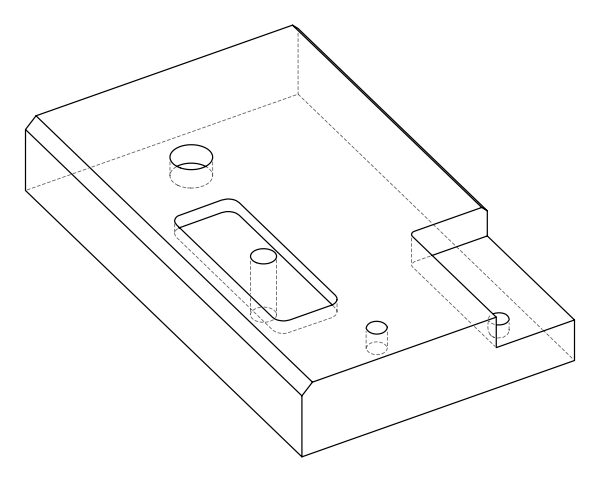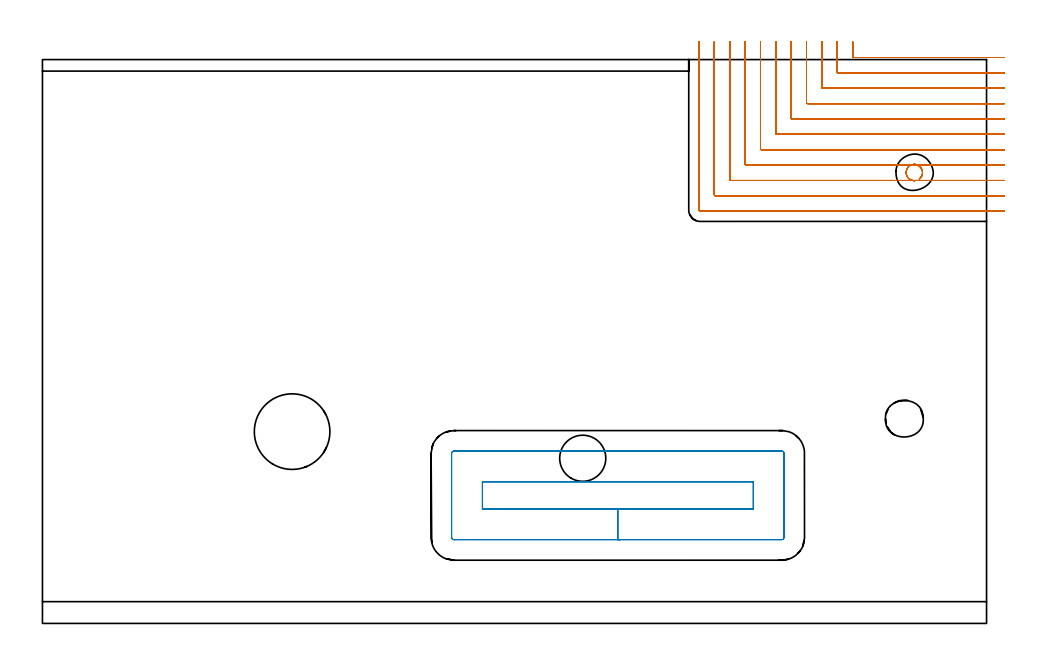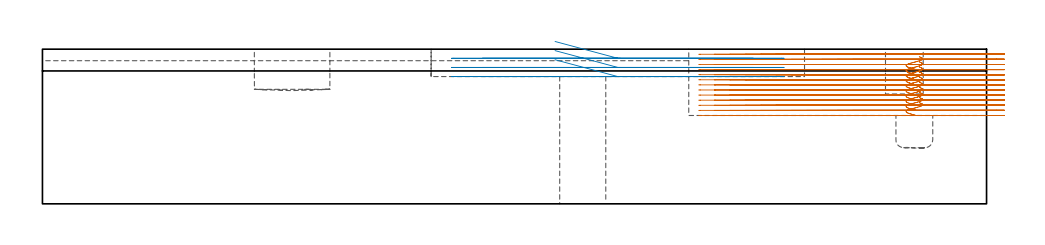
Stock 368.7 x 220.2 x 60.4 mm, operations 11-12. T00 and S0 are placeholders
(PLAN: 12 operations, 9 tool changes, 62.2 min)
(1 SPOT_DRILL | STEP1POCKET | NXT0321_9005460120000 | 0.03 min | 2 mm3)
(2 SPOT_DRILL_1 | STEP1POCKET_2 | NXT0321_9005460120000 | 0.04 min | 2835 mm3)
(3 INDEXABLE_INSERT_DRILL_THROUGH_HOLE_FROM_SOLID | STEP1HOLE | NXT0302_007 | 0.22 min | 15349 mm3)
(4 DRILL_BLIND_HOLE_INTO_CENTER | STEP1POCKET | NXT0301_128 | 0.08 min | 1850 mm3)
(5 INDEXABLE_INSERT_DRILL_BLIND_HOLE_FROM_SOLID | STEP1POCKET_1 | NXT0302_030 | 0.07 min | 10829 mm3)
(6 DRILL_BLIND_HOLE_INTO_CENTER_1 | STEP1POCKET_2 | NXT0301_128 | 0.07 min | 1386 mm3)
(7 MILL_ROUGH_BLIND_HOLE_CONTOUR | STEP1POCKET | NXT0201_009 | Spiral | 0.89 min | 1113 mm3)
(8 MILL_ROUGH_BLIND_HOLE_CONTOUR_1 | STEP1POCKET_2 | UGT0201_089 | Spiral | 0.38 min | 1698 mm3)
(9 AREA_MILL | FG_CHAMFER_SURFACE | UGT0205_001 | 11.94 min | 13323 mm3)
(10 AREA_MILL_1 | FG_CHAMFER_SURFACE_1 | UGT0205_001 | 4.21 min | 2590 mm3)
(11 MILL_CORNER_NOTCH_RECTANGULAR | CORNER_NOTCH_RECTANGULAR | NXT0201_009 | Follow Part, ap 2, ae 75% | 40.55 min | 186286 mm3)
(12 MILL_RECTANGULAR_POCKET | POCKET_RECTANGULAR_STRAIGHT | UGT0201_010 | Follow Part, ap 4, ae 75% | 3.75 min | 75508 mm3)
(TOOL NXT0321_9005460120000 | NC Spot Drill, 142deg, 12mm, Carbide, Uncoated | D12 PA142 FL30 Z2)
(TOOL NXT0302_007 | Index. Insert Drill 18mm [880-D1800L25-05] | D18 PA176 FL90 Z2)
(TOOL NXT0301_128 | Carbide Drill 12mm [861.1-1200-036A1-GP GC34] | D12 PA150 FL37.4 Z2)
(TOOL NXT0302_030 | Index. Insert Drill 29.5mm [880-D2950L32-03] | D29.5 PA176 FL89 Z2)
(TOOL NXT0201_009 | ENDMILL 8mm [2P460-0800-NA 1630] | D8 FL26 Z6)
(TOOL UGT0201_089 | End mill 10 mm | D10 R3 FL22 Z4)
(TOOL UGT0205_001 | Chamfer Mill 20 x 3 x 45 deg. | D20 FL50 Z2)
(TOOL UGT0201_010 | End Mill 16 mm | D16 FL22 Z2)
(OP 11 MILL_CORNER_NOTCH_RECTANGULAR)
G17 G21 G94 G90
T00 M6
G54
G17 G0 G90 X316.4 Y227.2 S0 M3
G43 Z70.4 H1
Z58.408
G94 G1 Y224.2 F250.
Y221.395 F500.
G3 X316.795 Y221. R0.4
G1 X372.619
X375.619 F250.
G0 Z70.4
X310.4 Y227.2
Z58.408
G1 Y224.2
Y215.396 F500.
G3 X310.796 Y215. R0.4
G1 X372.7
X375.7 F250.
G0 Z70.4
X304.4 Y227.2
Z58.408
G1 Y224.2
Y209.396 F500.
G3 X304.796 Y209. R0.4
G1 X372.7
X375.7 F250.
G0 Z70.4
X298.4 Y227.2
Z58.408
G1 Y224.2
Y203.396 F500.
G3 X298.796 Y203. R0.4
G1 X372.7
X375.7 F250.
G0 Z70.4
X292.4 Y227.2
Z58.408
G1 Y224.2
Y197.396 F500.
G3 X292.796 Y197. R0.4
G1 X372.7
X375.7 F250.
G0 Z70.4
X286.4 Y227.2
Z58.408
G1 Y224.2
Y191.396 F500.
G3 X286.796 Y191. R0.4
G1 X372.7
X375.7 F250.
G0 Z70.4
X280.4 Y227.2
Z58.408
G1 Y224.2
Y185.397 F500.
G3 X280.797 Y185. R0.4
G1 X372.7
X375.7 F250.
G0 Z70.4
X274.4 Y227.2
Z58.408
G1 Y224.2
Y179.397 F500.
G3 X274.797 Y179. R0.4
G1 X372.7
X375.7 F250.
G0 Z70.4
X268.4 Y227.2
Z58.408
G1 Y224.2
Y173.397 F500.
G3 X268.797 Y173. R0.4
G1 X372.7
X375.7 F250.
G0 Z70.4
X262.4 Y227.2
Z58.408
G1 Y224.2
Y167.397 F500.
G3 X262.797 Y167. R0.4
G1 X372.7
X375.7 F250.
G0 Z70.4
X256.4 Y227.2
Z58.408
G1 Y224.2
Y161.5 F500.
G3 X256.9 Y161. R0.5
G1 X372.7
X375.7 F250.
G0 Z70.4
X316.4 Y227.2
Z56.415
G1 Y224.2
Y221.395 F500.
G3 X316.795 Y221. R0.4
G1 X372.619
X375.619 F250.
G0 Z70.4
X310.4 Y227.2
Z56.415
G1 Y224.2
Y215.396 F500.
G3 X310.795 Y215. R0.4
G1 X372.7
X375.7 F250.
G0 Z70.4
X304.4 Y227.2
Z56.415
G1 Y224.2
Y209.396 F500.
G3 X304.796 Y209. R0.4
G1 X372.7
X375.7 F250.
G0 Z70.4
X298.4 Y227.2
Z56.415
G1 Y224.2
Y203.396 F500.
G3 X298.796 Y203. R0.4
G1 X372.7
X375.7 F250.
G0 Z70.4
X292.4 Y227.2
Z56.415
G1 Y224.2
Y197.396 F500.
G3 X292.796 Y197. R0.4
G1 X372.7
X375.7 F250.
G0 Z70.4
X286.4 Y227.2
Z56.415
G1 Y224.2
Y191.396 F500.
G3 X286.796 Y191. R0.4
G1 X372.7
X375.7 F250.
G0 Z70.4
X280.4 Y227.2
Z56.415
G1 Y224.2
Y185.397 F500.
G3 X280.797 Y185. R0.4
G1 X372.7
X375.7 F250.
G0 Z70.4
X274.4 Y227.2
Z56.415
G1 Y224.2
Y179.397 F500.
G3 X274.797 Y179. R0.4
G1 X372.7
X375.7 F250.
G0 Z70.4
X268.4 Y227.2
Z56.415
G1 Y224.2
Y173.397 F500.
G3 X268.797 Y173. R0.4
G1 X372.7
X375.7 F250.
G0 Z70.4
X262.4 Y227.2
Z56.415
G1 Y224.2
Y167.397 F500.
G3 X262.797 Y167. R0.4
G1 X372.7
X375.7 F250.
G0 Z70.4
X256.4 Y227.2
Z56.415
G1 Y224.2
Y161.5 F500.
G3 X256.9 Y161. R0.5
G1 X372.7
X375.7 F250.
G0 Z70.4
X316.4 Y227.2
Z54.423
G1 Y224.2
Y221.395 F500.
G3 X316.795 Y221. R0.4
G1 X372.619
X375.619 F250.
G0 Z70.4
X310.4 Y227.2
Z54.423
G1 Y224.2
Y215.396 F500.
G3 X310.795 Y215. R0.4
G1 X372.7
X375.7 F250.
G0 Z70.4
X304.4 Y227.2
Z54.423
G1 Y224.2
Y209.396 F500.
G3 X304.796 Y209. R0.4
G1 X372.7
X375.7 F250.
G0 Z70.4
X298.4 Y227.2
Z54.423
G1 Y224.2
Y203.396 F500.
G3 X298.796 Y203. R0.4
G1 X372.7
X375.7 F250.
G0 Z70.4
X292.4 Y227.2
Z54.423
G1 Y224.2
Y197.396 F500.
G3 X292.796 Y197. R0.4
G1 X372.7
X375.7 F250.
G0 Z70.4
X286.4 Y227.2
Z54.423
G1 Y224.2
Y191.396 F500.
G3 X286.796 Y191. R0.4
G1 X372.7
X375.7 F250.
G0 Z70.4
X280.4 Y227.2
Z54.423
G1 Y224.2
Y185.397 F500.
G3 X280.797 Y185. R0.4
G1 X372.7
X375.7 F250.
G0 Z70.4
X274.4 Y227.2
Z54.423
G1 Y224.2
Y179.397 F500.
G3 X274.797 Y179. R0.4
G1 X372.7
X375.7 F250.
G0 Z70.4
X268.4 Y227.2
Z54.423
G1 Y224.2
Y173.397 F500.
G3 X268.797 Y173. R0.4
G1 X372.7
X375.7 F250.
G0 Z70.4
X262.4 Y227.2
Z54.423
G1 Y224.2
Y167.397 F500.
G3 X262.797 Y167. R0.4
G1 X372.7
X375.7 F250.
G0 Z70.4
X256.4 Y227.2
Z54.423
G1 Y224.2
Y161.5 F500.
G3 X256.9 Y161. R0.5
G1 X372.7
X375.7 F250.
G0 Z70.4
X316.4 Y227.2
Z52.431
G1 Y224.2
Y221.395 F500.
G3 X316.795 Y221. R0.4
G1 X372.619
X375.619 F250.
G0 Z70.4
X310.4 Y227.2
Z52.431
G1 Y224.2
Y215.395 F500.
G3 X310.795 Y215. R0.4
G1 X372.7
X375.7 F250.
G0 Z70.4
X304.4 Y227.2
Z52.431
G1 Y224.2
Y209.396 F500.
G3 X304.796 Y209. R0.4
G1 X372.7
X375.7 F250.
G0 Z70.4
X298.4 Y227.2
Z52.431
G1 Y224.2
Y203.396 F500.
G3 X298.796 Y203. R0.4
G1 X372.7
X375.7 F250.
G0 Z70.4
X292.4 Y227.2
Z52.431
G1 Y224.2
Y197.396 F500.
G3 X292.796 Y197. R0.4
G1 X372.7
X375.7 F250.
G0 Z70.4
X286.4 Y227.2
Z52.431
G1 Y224.2
Y191.396 F500.
G3 X286.796 Y191. R0.4
G1 X372.7
X375.7 F250.
G0 Z70.4
X280.4 Y227.2
Z52.431
G1 Y224.2
Y185.397 F500.
G3 X280.797 Y185. R0.4
G1 X372.7
X375.7 F250.
G0 Z70.4
X274.4 Y227.2
Z52.431
G1 Y224.2
Y179.397 F500.
G3 X274.797 Y179. R0.4
G1 X339.212
X339.315 Y179.044
X339.677 Y179.18
X339.905 Y179.228
X340.319 Y179.269
X340.658 Y179.285
X340.881 Y179.262
X341.291 Y179.174
X341.65 Y179.075
X341.823 Y179.
X372.7
X375.7 F250.
G0 Z70.4
X268.4 Y227.2
Z52.431
G1 Y224.2
Y173.397 F500.
G3 X268.797 Y173. R0.4
G1 X339.824
X342.824 F250.
G0 Z70.4
X342.443 Y173.597
Z57.423
G1 X342.597 Y173.721 Z57.37
X342.934 Y174.043 Z57.245
X343.175 Y174.391 Z57.132
X343.389 Y174.761 Z57.017
X343.511 Y175.046 Z56.934
X343.531 Y175.118 Z56.914
X343.572 Y175.297 Z56.865
X343.669 Y175.762 Z56.738
X343.686 Y175.97 Z56.681
X343.664 Y176.337 Z56.583
X343.62 Y176.746 Z56.473
X343.574 Y176.948 Z56.417
X343.427 Y177.323 Z56.309
X343.23 Y177.754 Z56.182
X343.108 Y177.932 Z56.125
X342.96 Y178.106 Z56.063
X342.732 Y178.365 Z55.971
X342.53 Y178.567 Z55.894
X342.485 Y178.603 Z55.879
X342.344 Y178.695 Z55.834
X341.833 Y178.996 Z55.675
X341.65 Y179.075 Z55.621
X341.291 Y179.174 Z55.522
X340.881 Y179.262 Z55.409
X340.658 Y179.285 Z55.349
X340.319 Y179.269 Z55.258
X339.905 Y179.228 Z55.147
X339.677 Y179.18 Z55.084
X339.315 Y179.044 Z54.981
X339.051 Y178.93 Z54.904
X338.968 Y178.892 Z54.879
X338.658 Y178.701 Z54.782
X338.26 Y178.355 Z54.64
X338.172 Y178.275 Z54.609
X337.997 Y178.082 Z54.539
X337.679 Y177.563 Z54.376
X337.641 Y177.499 Z54.356
X337.559 Y177.336 Z54.307
X337.464 Y177.057 Z54.228
X337.32 Y176.372 Z54.04
X337.316 Y176.086 Z53.964
X337.361 Y175.599 Z53.833
X337.399 Y175.356 Z53.766
X337.48 Y175.093 Z53.693
X337.707 Y174.567 Z53.539
X337.795 Y174.406 Z53.49
X337.983 Y174.157 Z53.407
X338.384 Y173.717 Z53.247
X338.631 Y173.522 Z53.163
X338.767 Y173.439 Z53.12
X338.998 Y173.302 Z53.048
X339.388 Y173.106 Z52.931
X339.421 Y173.094 Z52.922
X339.51 Y173.07 Z52.897
X340.012 Y172.958 Z52.759
X340.298 Y172.917 Z52.682
X340.566 Y172.919 Z52.61
X340.986 Y172.959 Z52.497
X341.23 Y173. Z52.431
X372.7 F500.
X375.7 F250.
G0 Z70.4
X262.4 Y227.2
Z52.431
G1 Y224.2
Y167.397 F500.
G3 X262.797 Y167. R0.4
G1 X372.7
X375.7 F250.
G0 Z70.4
X256.4 Y227.2
Z52.431
G1 Y224.2
Y161.5 F500.
G3 X256.9 Y161. R0.5
G1 X372.7
X375.7 F250.
G0 Z70.4
X316.4 Y227.2
Z50.438
G1 Y224.2
Y221.395 F500.
G3 X316.795 Y221. R0.4
G1 X372.619
X375.619 F250.
G0 Z70.4
X310.4 Y227.2
Z50.438
G1 Y224.2
Y215.396 F500.
G3 X310.795 Y215. R0.4
G1 X372.7
X375.7 F250.
G0 Z70.4
X304.4 Y227.2
Z50.438
G1 Y224.2
Y209.396 F500.
G3 X304.796 Y209. R0.4
G1 X372.7
X375.7 F250.
G0 Z70.4
X298.4 Y227.2
Z50.438
G1 Y224.2
Y203.396 F500.
G3 X298.796 Y203. R0.4
G1 X372.7
X375.7 F250.
G0 Z70.4
X292.4 Y227.2
Z50.438
G1 Y224.2
Y197.396 F500.
G3 X292.796 Y197. R0.4
G1 X372.7
X375.7 F250.
G0 Z70.4
X286.4 Y227.2
Z50.438
G1 Y224.2
Y191.396 F500.
G3 X286.796 Y191. R0.4
G1 X372.7
X375.7 F250.
G0 Z70.4
X280.4 Y227.2
Z50.438
G1 Y224.2
Y185.397 F500.
G3 X280.797 Y185. R0.4
G1 X372.7
X375.7 F250.
G0 Z70.4
X274.4 Y227.2
Z50.438
G1 Y224.2
Y179.397 F500.
G3 X274.797 Y179. R0.4
G1 X339.212
X339.315 Y179.044
X339.677 Y179.18
X339.905 Y179.228
X340.319 Y179.269
X340.658 Y179.285
X340.881 Y179.262
X341.291 Y179.174
X341.65 Y179.075
X341.823 Y179.
X372.7
X375.7 F250.
G0 Z70.4
X268.4 Y227.2
Z50.438
G1 Y224.2
Y173.397 F500.
G3 X268.797 Y173. R0.4
G1 X339.824
X342.824 F250.
G0 Z70.4
X342.443 Y173.597
Z55.431
G1 X342.597 Y173.721 Z55.378
X342.934 Y174.043 Z55.253
X343.175 Y174.391 Z55.139
X343.389 Y174.761 Z55.025
X343.511 Y175.046 Z54.942
X343.531 Y175.118 Z54.922
X343.572 Y175.297 Z54.872
X343.669 Y175.762 Z54.745
X343.686 Y175.97 Z54.689
X343.664 Y176.337 Z54.591
X343.62 Y176.746 Z54.481
X343.575 Y176.944 Z54.426
X343.426 Y177.325 Z54.317
X343.23 Y177.754 Z54.19
X343.108 Y177.932 Z54.132
X342.913 Y178.161 Z54.052
X342.736 Y178.362 Z53.98
X342.53 Y178.567 Z53.902
X342.485 Y178.603 Z53.887
X342.344 Y178.695 Z53.842
X341.833 Y178.996 Z53.683
X341.65 Y179.075 Z53.629
X341.291 Y179.174 Z53.53
X340.881 Y179.262 Z53.417
X340.658 Y179.285 Z53.357
X340.319 Y179.269 Z53.266
X339.905 Y179.228 Z53.155
X339.677 Y179.18 Z53.092
X339.315 Y179.044 Z52.988
X339.051 Y178.93 Z52.911
X338.968 Y178.892 Z52.887
X338.658 Y178.701 Z52.789
X338.26 Y178.355 Z52.648
X338.172 Y178.275 Z52.616
X337.997 Y178.082 Z52.546
X337.679 Y177.563 Z52.383
X337.641 Y177.499 Z52.364
X337.559 Y177.336 Z52.315
X337.464 Y177.057 Z52.236
X337.32 Y176.372 Z52.048
X337.316 Y176.086 Z51.971
X337.362 Y175.589 Z51.838
X337.398 Y175.358 Z51.775
X337.48 Y175.093 Z51.7
X337.707 Y174.567 Z51.547
X337.795 Y174.406 Z51.498
X337.983 Y174.157 Z51.414
X338.384 Y173.717 Z51.255
X338.631 Y173.522 Z51.171
X338.767 Y173.439 Z51.128
X338.998 Y173.302 Z51.056
X339.388 Y173.106 Z50.939
X339.421 Y173.094 Z50.929
X339.51 Y173.07 Z50.905
X340.012 Y172.958 Z50.767
X340.298 Y172.917 Z50.69
X340.566 Y172.919 Z50.618
X340.986 Y172.959 Z50.505
X341.23 Y173. Z50.438
X372.7 F500.
X375.7 F250.
G0 Z70.4
X262.4 Y227.2
Z50.438
G1 Y224.2
Y167.397 F500.
G3 X262.797 Y167. R0.4
G1 X372.7
X375.7 F250.
G0 Z70.4
X256.4 Y227.2
Z50.438
G1 Y224.2
Y161.5 F500.
G3 X256.9 Y161. R0.5
G1 X372.7
X375.7 F250.
G0 Z70.4
X316.4 Y227.2
Z48.446
G1 Y224.2
Y221.395 F500.
G3 X316.795 Y221. R0.4
G1 X372.619
X375.619 F250.
G0 Z70.4
X310.4 Y227.2
Z48.446
G1 Y224.2
Y215.396 F500.
G3 X310.795 Y215. R0.4
G1 X372.7
X375.7 F250.
G0 Z70.4
X304.4 Y227.2
Z48.446
G1 Y224.2
Y209.396 F500.
G3 X304.796 Y209. R0.4
G1 X372.7
X375.7 F250.
G0 Z70.4
X298.4 Y227.2
Z48.446
G1 Y224.2
Y203.396 F500.
G3 X298.796 Y203. R0.4
G1 X372.7
X375.7 F250.
G0 Z70.4
X292.4 Y227.2
Z48.446
G1 Y224.2
Y197.396 F500.
G3 X292.796 Y197. R0.4
G1 X372.7
X375.7 F250.
G0 Z70.4
X286.4 Y227.2
Z48.446
G1 Y224.2
Y191.396 F500.
G3 X286.796 Y191. R0.4
G1 X372.7
X375.7 F250.
G0 Z70.4
X280.4 Y227.2
Z48.446
G1 Y224.2
Y185.397 F500.
G3 X280.797 Y185. R0.4
G1 X372.7
X375.7 F250.
G0 Z70.4
X274.4 Y227.2
Z48.446
G1 Y224.2
Y179.397 F500.
G3 X274.797 Y179. R0.4
G1 X339.212
X339.315 Y179.044
X339.677 Y179.18
X339.905 Y179.228
X340.319 Y179.269
X340.658 Y179.285
X340.881 Y179.262
X341.291 Y179.174
X341.65 Y179.075
X341.823 Y179.
X372.7
X375.7 F250.
G0 Z70.4
X268.4 Y227.2
Z48.446
G1 Y224.2
Y173.397 F500.
G3 X268.797 Y173. R0.4
G1 X339.824
X342.824 F250.
G0 Z70.4
X342.442 Y173.597
Z53.438
G1 X342.592 Y173.716 Z53.387
X342.934 Y174.044 Z53.26
X343.176 Y174.392 Z53.147
X343.217 Y174.461 Z53.125
X343.388 Y174.758 Z53.033
X343.511 Y175.046 Z52.949
X343.531 Y175.118 Z52.929
X343.562 Y175.252 Z52.892
X343.669 Y175.764 Z52.752
X343.686 Y175.97 Z52.697
X343.664 Y176.337 Z52.599
X343.62 Y176.746 Z52.488
X343.575 Y176.944 Z52.434
X343.426 Y177.325 Z52.324
X343.23 Y177.754 Z52.198
X343.108 Y177.932 Z52.14
X342.913 Y178.161 Z52.059
X342.736 Y178.362 Z51.988
X342.53 Y178.567 Z51.91
X342.485 Y178.603 Z51.894
X342.344 Y178.695 Z51.849
X341.833 Y178.996 Z51.69
X341.65 Y179.075 Z51.637
X341.291 Y179.174 Z51.537
X340.881 Y179.262 Z51.425
X340.658 Y179.285 Z51.365
X340.319 Y179.269 Z51.274
X339.905 Y179.228 Z51.162
X339.677 Y179.18 Z51.1
X339.315 Y179.044 Z50.996
X339.051 Y178.93 Z50.919
X338.968 Y178.892 Z50.895
X338.658 Y178.701 Z50.797
X338.26 Y178.355 Z50.656
X338.172 Y178.275 Z50.624
X337.997 Y178.082 Z50.554
X337.679 Y177.563 Z50.391
X337.641 Y177.499 Z50.371
X337.559 Y177.336 Z50.322
X337.464 Y177.057 Z50.243
X337.32 Y176.372 Z50.055
X337.316 Y176.086 Z49.979
X337.362 Y175.589 Z49.845
X337.398 Y175.358 Z49.783
X337.48 Y175.093 Z49.708
X337.707 Y174.567 Z49.555
X337.795 Y174.406 Z49.506
X337.973 Y174.169 Z49.426
X338.384 Y173.716 Z49.262
X338.631 Y173.522 Z49.178
X338.716 Y173.47 Z49.151
X339.001 Y173.3 Z49.062
X339.388 Y173.106 Z48.946
X339.421 Y173.094 Z48.937
X339.51 Y173.07 Z48.912
X340.012 Y172.958 Z48.775
X340.298 Y172.917 Z48.697
X340.566 Y172.919 Z48.625
X340.986 Y172.959 Z48.512
X341.23 Y173. Z48.446
X372.7 F500.
X375.7 F250.
G0 Z70.4
X262.4 Y227.2
Z48.446
G1 Y224.2
Y167.397 F500.
G3 X262.797 Y167. R0.4
G1 X372.7
X375.7 F250.
G0 Z70.4
X256.4 Y227.2
Z48.446
G1 Y224.2
Y161.5 F500.
G3 X256.9 Y161. R0.5
G1 X372.7
X375.7 F250.
G0 Z70.4
X316.4 Y227.2
Z46.454
G1 Y224.2
Y221.395 F500.
G3 X316.795 Y221. R0.4
G1 X372.619
X375.619 F250.
G0 Z70.4
X310.4 Y227.2
Z46.454
G1 Y224.2
Y215.396 F500.
G3 X310.795 Y215. R0.4
G1 X372.7
X375.7 F250.
G0 Z70.4
X304.4 Y227.2
Z46.454
G1 Y224.2
Y209.396 F500.
G3 X304.796 Y209. R0.4
G1 X372.7
X375.7 F250.
G0 Z70.4
X298.4 Y227.2
Z46.454
G1 Y224.2
Y203.396 F500.
G3 X298.796 Y203. R0.4
G1 X372.7
X375.7 F250.
G0 Z70.4
X292.4 Y227.2
Z46.454
G1 Y224.2
Y197.396 F500.
G3 X292.796 Y197. R0.4
G1 X372.7
X375.7 F250.
G0 Z70.4
X286.4 Y227.2
Z46.454
G1 Y224.2
Y191.396 F500.
G3 X286.796 Y191. R0.4
G1 X372.7
X375.7 F250.
G0 Z70.4
X280.4 Y227.2
Z46.454
G1 Y224.2
Y185.397 F500.
G3 X280.797 Y185. R0.4
G1 X372.7
X375.7 F250.
G0 Z70.4
X274.4 Y227.2
Z46.454
G1 Y224.2
Y179.397 F500.
G3 X274.797 Y179. R0.4
G1 X339.212
X339.315 Y179.044
X339.677 Y179.18
X339.905 Y179.228
X340.319 Y179.269
X340.658 Y179.285
X340.881 Y179.262
X341.291 Y179.174
X341.65 Y179.075
X341.823 Y179.
X372.7
X375.7 F250.
G0 Z70.4
X268.4 Y227.2
Z46.454
G1 Y224.2
Y173.397 F500.
G3 X268.797 Y173. R0.4
G1 X339.826
X342.826 F250.
G0 Z70.4
X342.442 Y173.597
Z51.446
G1 X342.593 Y173.717 Z51.394
X342.934 Y174.044 Z51.268
X343.176 Y174.392 Z51.154
X343.21 Y174.449 Z51.136
X343.388 Y174.758 Z51.041
X343.511 Y175.046 Z50.957
X343.531 Y175.118 Z50.937
X343.562 Y175.252 Z50.9
X343.669 Y175.764 Z50.76
X343.686 Y175.97 Z50.705
X343.664 Y176.337 Z50.606
X343.62 Y176.746 Z50.496
X343.574 Y176.946 Z50.441
X343.426 Y177.324 Z50.332
X343.23 Y177.754 Z50.205
X343.109 Y177.932 Z50.148
X342.934 Y178.136 Z50.076
X342.734 Y178.364 Z49.995
X342.53 Y178.567 Z49.917
X342.485 Y178.603 Z49.902
X342.344 Y178.695 Z49.857
X341.833 Y178.996 Z49.698
X341.65 Y179.075 Z49.644
X341.291 Y179.174 Z49.545
X340.881 Y179.262 Z49.432
X340.658 Y179.285 Z49.372
X340.319 Y179.269 Z49.282
X339.905 Y179.228 Z49.17
X339.677 Y179.18 Z49.107
X339.315 Y179.044 Z49.004
X339.051 Y178.93 Z48.927
X338.968 Y178.892 Z48.902
X338.658 Y178.701 Z48.805
X338.293 Y178.383 Z48.675
X338.169 Y178.272 Z48.631
X337.997 Y178.082 Z48.562
X337.679 Y177.563 Z48.399
X337.641 Y177.499 Z48.379
X337.559 Y177.336 Z48.33
X337.464 Y177.057 Z48.251
X337.32 Y176.372 Z48.063
X337.316 Y176.086 Z47.987
X337.361 Y175.594 Z47.854
X337.399 Y175.357 Z47.79
X337.48 Y175.093 Z47.716
X337.707 Y174.567 Z47.562
X337.795 Y174.406 Z47.513
X337.973 Y174.169 Z47.434
X338.384 Y173.716 Z47.27
X338.631 Y173.522 Z47.186
X338.716 Y173.47 Z47.159
X339.001 Y173.3 Z47.07
X339.388 Y173.106 Z46.954
X339.421 Y173.094 Z46.945
X339.493 Y173.075 Z46.925
X340.014 Y172.958 Z46.782
X340.298 Y172.917 Z46.705
X340.566 Y172.919 Z46.633
X340.986 Y172.959 Z46.52
X341.23 Y173. Z46.454
X372.7 F500.
X375.7 F250.
G0 Z70.4
X262.4 Y227.2
Z46.454
G1 Y224.2
Y167.397 F500.
G3 X262.797 Y167. R0.4
G1 X372.7
X375.7 F250.
G0 Z70.4
X256.4 Y227.2
Z46.454
G1 Y224.2
Y161.5 F500.
G3 X256.9 Y161. R0.5
G1 X372.7
X375.7 F250.
G0 Z70.4
X316.4 Y227.2
Z44.462
G1 Y224.2
Y221.395 F500.
G3 X316.795 Y221. R0.4
G1 X372.619
X375.619 F250.
G0 Z70.4
X310.4 Y227.2
Z44.462
G1 Y224.2
Y215.396 F500.
G3 X310.795 Y215. R0.4
G1 X372.7
X375.7 F250.
G0 Z70.4
X304.4 Y227.2
Z44.462
G1 Y224.2
Y209.396 F500.
G3 X304.796 Y209. R0.4
G1 X372.7
X375.7 F250.
G0 Z70.4
X298.4 Y227.2
Z44.462
G1 Y224.2
Y203.396 F500.
G3 X298.796 Y203. R0.4
G1 X372.7
X375.7 F250.
G0 Z70.4
X292.4 Y227.2
Z44.462
G1 Y224.2
Y197.396 F500.
G3 X292.796 Y197. R0.4
G1 X372.7
X375.7 F250.
G0 Z70.4
X286.4 Y227.2
Z44.462
G1 Y224.2
Y191.396 F500.
G3 X286.796 Y191. R0.4
G1 X372.7
X375.7 F250.
G0 Z70.4
X280.4 Y227.2
Z44.462
G1 Y224.2
Y185.397 F500.
G3 X280.797 Y185. R0.4
G1 X372.7
X375.7 F250.
G0 Z70.4
X274.4 Y227.2
Z44.462
G1 Y224.2
Y179.397 F500.
G3 X274.797 Y179. R0.4
G1 X339.212
X339.315 Y179.044
X339.677 Y179.18
X339.905 Y179.228
X340.319 Y179.269
X340.658 Y179.285
X340.881 Y179.262
X341.291 Y179.174
X341.65 Y179.075
X341.823 Y179.
X372.7
X375.7 F250.
G0 Z70.4
X268.4 Y227.2
Z44.462
G1 Y224.2
Y173.397 F500.
G3 X268.797 Y173. R0.4
G1 X339.826
X342.826 F250.
G0 Z70.4
X342.442 Y173.597
Z49.454
G1 X342.598 Y173.721 Z49.4
X342.934 Y174.043 Z49.276
X343.176 Y174.392 Z49.162
X343.389 Y174.76 Z49.048
X343.511 Y175.046 Z48.965
X343.531 Y175.118 Z48.945
X343.572 Y175.297 Z48.896
X343.669 Y175.762 Z48.768
X343.686 Y175.97 Z48.712
X343.664 Y176.337 Z48.614
X343.62 Y176.746 Z48.504
X343.574 Y176.948 Z48.448
X343.427 Y177.323 Z48.34
X343.23 Y177.754 Z48.213
X343.109 Y177.932 Z48.155
X342.934 Y178.136 Z48.084
X342.734 Y178.364 Z48.002
X342.53 Y178.567 Z47.925
X342.485 Y178.603 Z47.91
X342.344 Y178.695 Z47.865
X341.833 Y178.996 Z47.706
X341.65 Y179.075 Z47.652
X341.291 Y179.174 Z47.553
X340.881 Y179.262 Z47.44
X340.658 Y179.285 Z47.38
X340.319 Y179.269 Z47.289
X339.905 Y179.228 Z47.178
X339.677 Y179.18 Z47.115
X339.315 Y179.044 Z47.012
X339.051 Y178.93 Z46.934
X338.968 Y178.892 Z46.91
X338.658 Y178.701 Z46.812
X338.293 Y178.383 Z46.683
X338.169 Y178.272 Z46.638
X337.997 Y178.082 Z46.569
X337.679 Y177.563 Z46.406
X337.641 Y177.499 Z46.387
X337.559 Y177.336 Z46.338
X337.464 Y177.057 Z46.259
X337.32 Y176.372 Z46.071
X337.316 Y176.086 Z45.994
X337.361 Y175.594 Z45.862
X337.399 Y175.357 Z45.798
X337.48 Y175.093 Z45.724
X337.707 Y174.567 Z45.57
X337.795 Y174.406 Z45.521
X337.983 Y174.157 Z45.437
X338.384 Y173.717 Z45.278
X338.631 Y173.522 Z45.194
X338.767 Y173.439 Z45.151
X338.998 Y173.302 Z45.079
X339.388 Y173.106 Z44.962
X339.421 Y173.094 Z44.952
X339.493 Y173.075 Z44.933
X340.014 Y172.958 Z44.79
X340.298 Y172.917 Z44.713
X340.566 Y172.919 Z44.641
X340.986 Y172.959 Z44.528
X341.23 Y173. Z44.462
X372.7 F500.
X375.7 F250.
G0 Z70.4
X262.4 Y227.2
Z44.462
G1 Y224.2
Y167.397 F500.
G3 X262.797 Y167. R0.4
G1 X372.7
X375.7 F250.
G0 Z70.4
X256.4 Y227.2
Z44.462
G1 Y224.2
Y161.5 F500.
G3 X256.9 Y161. R0.5
G1 X372.7
X375.7 F250.
G0 Z70.4
X316.4 Y227.2
Z42.469
G1 Y224.2
Y221.395 F500.
G3 X316.795 Y221. R0.4
G1 X372.619
X375.619 F250.
G0 Z70.4
X310.4 Y227.2
Z42.469
G1 Y224.2
Y215.396 F500.
G3 X310.795 Y215. R0.4
G1 X372.7
X375.7 F250.
G0 Z70.4
X304.4 Y227.2
Z42.469
G1 Y224.2
Y209.396 F500.
G3 X304.796 Y209. R0.4
G1 X372.7
X375.7 F250.
G0 Z70.4
X298.4 Y227.2
Z42.469
G1 Y224.2
Y203.396 F500.
G3 X298.796 Y203. R0.4
G1 X372.7
X375.7 F250.
G0 Z70.4
X292.4 Y227.2
Z42.469
G1 Y224.2
Y197.396 F500.
G3 X292.796 Y197. R0.4
G1 X372.7
X375.7 F250.
G0 Z70.4
X286.4 Y227.2
Z42.469
G1 Y224.2
Y191.396 F500.
G3 X286.796 Y191. R0.4
G1 X372.7
X375.7 F250.
G0 Z70.4
X280.4 Y227.2
Z42.469
G1 Y224.2
Y185.397 F500.
G3 X280.797 Y185. R0.4
G1 X372.7
X375.7 F250.
G0 Z70.4
X274.4 Y227.2
Z42.469
G1 Y224.2
Y179.397 F500.
G3 X274.797 Y179. R0.4
G1 X339.212
X339.315 Y179.044
X339.677 Y179.18
X339.905 Y179.228
X340.319 Y179.269
X340.658 Y179.285
X340.881 Y179.262
X341.291 Y179.174
X341.65 Y179.075
X341.823 Y179.
X372.7
X375.7 F250.
G0 Z70.4
X268.4 Y227.2
Z42.469
G1 Y224.2
Y173.397 F500.
G3 X268.797 Y173. R0.4
G1 X339.824
X342.824 F250.
G0 Z70.4
X342.443 Y173.597
Z47.462
G1 X342.597 Y173.721 Z47.409
X342.934 Y174.043 Z47.284
X343.175 Y174.39 Z47.17
X343.389 Y174.761 Z47.056
X343.511 Y175.046 Z46.973
X343.531 Y175.118 Z46.952
X343.572 Y175.297 Z46.903
X343.669 Y175.762 Z46.776
X343.686 Y175.97 Z46.72
X343.664 Y176.337 Z46.622
X343.62 Y176.746 Z46.511
X343.574 Y176.948 Z46.456
X343.427 Y177.323 Z46.348
X343.23 Y177.754 Z46.221
X343.108 Y177.932 Z46.163
X342.913 Y178.161 Z46.083
X342.736 Y178.362 Z46.011
X342.53 Y178.567 Z45.933
X342.485 Y178.603 Z45.917
X342.344 Y178.695 Z45.872
X341.833 Y178.996 Z45.713
X341.65 Y179.075 Z45.66
X341.291 Y179.174 Z45.56
X340.881 Y179.262 Z45.448
X340.658 Y179.285 Z45.388
X340.319 Y179.269 Z45.297
X339.905 Y179.228 Z45.185
X339.677 Y179.18 Z45.123
X339.315 Y179.044 Z45.019
X339.051 Y178.93 Z44.942
X338.968 Y178.892 Z44.918
X338.658 Y178.701 Z44.82
X338.26 Y178.355 Z44.679
X338.172 Y178.275 Z44.647
X337.997 Y178.082 Z44.577
X337.679 Y177.563 Z44.414
X337.641 Y177.499 Z44.394
X337.559 Y177.336 Z44.345
X337.464 Y177.057 Z44.266
X337.32 Y176.372 Z44.079
X337.316 Y176.086 Z44.002
X337.362 Y175.589 Z43.868
X337.398 Y175.358 Z43.806
X337.48 Y175.093 Z43.731
X337.707 Y174.567 Z43.578
X337.795 Y174.406 Z43.529
X337.983 Y174.157 Z43.445
X338.384 Y173.717 Z43.286
X338.631 Y173.522 Z43.201
X338.767 Y173.439 Z43.159
X338.998 Y173.302 Z43.087
X339.388 Y173.106 Z42.97
X339.421 Y173.094 Z42.96
X339.51 Y173.07 Z42.935
X340.012 Y172.958 Z42.798
X340.298 Y172.917 Z42.72
X340.566 Y172.919 Z42.648
X340.986 Y172.959 Z42.535
X341.23 Y173. Z42.469
X372.7 F500.
X375.7 F250.
G0 Z70.4
X262.4 Y227.2
Z42.469
G1 Y224.2
Y167.397 F500.
G3 X262.797 Y167. R0.4
G1 X372.7
X375.7 F250.
G0 Z70.4
X256.4 Y227.2
Z42.469
G1 Y224.2
Y161.5 F500.
G3 X256.9 Y161. R0.5
G1 X372.7
X375.7 F250.
G0 Z70.4
X316.4 Y227.2
Z40.477
G1 Y224.2
Y221.395 F500.
G3 X316.795 Y221. R0.4
G1 X372.619
X375.619 F250.
G0 Z70.4
X310.4 Y227.2
Z40.477
G1 Y224.2
Y215.396 F500.
G3 X310.795 Y215. R0.4
G1 X372.7
X375.7 F250.
G0 Z70.4
X304.4 Y227.2
Z40.477
G1 Y224.2
Y209.396 F500.
G3 X304.796 Y209. R0.4
G1 X372.7
X375.7 F250.
G0 Z70.4
X298.4 Y227.2
Z40.477
G1 Y224.2
Y203.396 F500.
G3 X298.796 Y203. R0.4
G1 X372.7
X375.7 F250.
G0 Z70.4
X292.4 Y227.2
Z40.477
G1 Y224.2
Y197.396 F500.
G3 X292.796 Y197. R0.4
G1 X372.7
X375.7 F250.
G0 Z70.4
X286.4 Y227.2
Z40.477
G1 Y224.2
Y191.396 F500.
G3 X286.796 Y191. R0.4
G1 X372.7
X375.7 F250.
G0 Z70.4
X280.4 Y227.2
Z40.477
G1 Y224.2
Y185.397 F500.
G3 X280.797 Y185. R0.4
G1 X372.7
X375.7 F250.
G0 Z70.4
X274.4 Y227.2
Z40.477
G1 Y224.2
Y179.397 F500.
G3 X274.797 Y179. R0.4
G1 X339.212
X339.315 Y179.044
X339.677 Y179.18
X339.905 Y179.228
X340.319 Y179.269
X340.658 Y179.285
X340.881 Y179.262
X341.291 Y179.174
X341.65 Y179.075
X341.823 Y179.
X372.7
X375.7 F250.
G0 Z70.4
X268.4 Y227.2
Z40.477
G1 Y224.2
Y173.397 F500.
G3 X268.797 Y173. R0.4
G1 X339.824
X342.824 F250.
G0 Z70.4
X342.443 Y173.597
Z45.469
G1 X342.597 Y173.721 Z45.416
X342.934 Y174.043 Z45.291
X343.175 Y174.39 Z45.178
X343.389 Y174.761 Z45.063
X343.511 Y175.046 Z44.98
X343.531 Y175.118 Z44.96
X343.572 Y175.297 Z44.911
X343.669 Y175.762 Z44.784
X343.686 Y175.97 Z44.728
X343.664 Y176.337 Z44.629
X343.62 Y176.746 Z44.519
X343.575 Y176.944 Z44.465
X343.426 Y177.325 Z44.355
X343.23 Y177.754 Z44.228
X343.108 Y177.932 Z44.171
X342.913 Y178.161 Z44.09
X342.736 Y178.362 Z44.018
X342.53 Y178.567 Z43.941
X342.485 Y178.603 Z43.925
X342.344 Y178.695 Z43.88
X341.833 Y178.996 Z43.721
X341.65 Y179.075 Z43.668
X341.291 Y179.174 Z43.568
X340.881 Y179.262 Z43.456
X340.658 Y179.285 Z43.396
X340.319 Y179.269 Z43.305
X339.905 Y179.228 Z43.193
X339.677 Y179.18 Z43.13
X339.315 Y179.044 Z43.027
X339.051 Y178.93 Z42.95
X338.968 Y178.892 Z42.925
X338.658 Y178.701 Z42.828
X338.26 Y178.355 Z42.687
X338.172 Y178.275 Z42.655
X337.997 Y178.082 Z42.585
X337.679 Y177.563 Z42.422
X337.641 Y177.499 Z42.402
X337.559 Y177.336 Z42.353
X337.464 Y177.057 Z42.274
X337.32 Y176.372 Z42.086
X337.316 Y176.086 Z42.01
X337.362 Y175.589 Z41.876
X337.398 Y175.358 Z41.813
X337.48 Y175.093 Z41.739
X337.707 Y174.567 Z41.586
X337.795 Y174.406 Z41.536
X337.983 Y174.157 Z41.453
X338.384 Y173.717 Z41.293
X338.631 Y173.522 Z41.209
X338.767 Y173.439 Z41.166
X338.998 Y173.302 Z41.094
X339.388 Y173.106 Z40.977
X339.421 Y173.094 Z40.968
X339.51 Y173.07 Z40.943
X340.012 Y172.958 Z40.806
X340.298 Y172.917 Z40.728
X340.566 Y172.919 Z40.656
X340.986 Y172.959 Z40.543
X341.23 Y173. Z40.477
X372.7 F500.
X375.7 F250.
G0 Z70.4
X262.4 Y227.2
Z40.477
G1 Y224.2
Y167.397 F500.
G3 X262.797 Y167. R0.4
G1 X372.7
X375.7 F250.
G0 Z70.4
X256.4 Y227.2
Z40.477
G1 Y224.2
Y161.5 F500.
G3 X256.9 Y161. R0.5
G1 X372.7
X375.7 F250.
G0 Z70.4
X316.4 Y227.2
Z38.485
G1 Y224.2
Y221.395 F500.
G3 X316.795 Y221. R0.4
G1 X372.619
X375.619 F250.
G0 Z70.4
X310.4 Y227.2
Z38.485
G1 Y224.2
Y215.396 F500.
G3 X310.795 Y215. R0.4
G1 X372.7
X375.7 F250.
G0 Z70.4
X304.4 Y227.2
Z38.485
G1 Y224.2
Y209.396 F500.
G3 X304.796 Y209. R0.4
G1 X372.7
X375.7 F250.
G0 Z70.4
X298.4 Y227.2
Z38.485
G1 Y224.2
Y203.396 F500.
G3 X298.796 Y203. R0.4
G1 X372.7
X375.7 F250.
G0 Z70.4
X292.4 Y227.2
Z38.485
G1 Y224.2
Y197.396 F500.
G3 X292.796 Y197. R0.4
G1 X372.7
X375.7 F250.
G0 Z70.4
X286.4 Y227.2
Z38.485
G1 Y224.2
Y191.396 F500.
G3 X286.796 Y191. R0.4
G1 X372.7
X375.7 F250.
G0 Z70.4
X280.4 Y227.2
Z38.485
G1 Y224.2
Y185.397 F500.
G3 X280.797 Y185. R0.4
G1 X372.7
X375.7 F250.
G0 Z70.4
X274.4 Y227.2
Z38.485
G1 Y224.2
Y179.397 F500.
G3 X274.797 Y179. R0.4
G1 X339.212
X339.315 Y179.044
X339.677 Y179.18
X339.905 Y179.228
X340.319 Y179.269
X340.658 Y179.285
X340.881 Y179.262
X341.291 Y179.174
X341.65 Y179.075
X341.823 Y179.
X372.7
X375.7 F250.
G0 Z70.4
X268.4 Y227.2
Z38.485
G1 Y224.2
Y173.397 F500.
G3 X268.797 Y173. R0.4
G1 X339.824
X342.824 F250.
G0 Z70.4
X342.443 Y173.597
Z43.477
G1 X342.597 Y173.721 Z43.424
X342.934 Y174.043 Z43.299
X343.176 Y174.392 Z43.185
X343.217 Y174.461 Z43.164
X343.388 Y174.758 Z43.072
X343.511 Y175.046 Z42.988
X343.531 Y175.118 Z42.968
X343.572 Y175.297 Z42.919
X343.669 Y175.762 Z42.791
X343.686 Y175.97 Z42.735
X343.664 Y176.337 Z42.637
X343.62 Y176.746 Z42.527
X343.575 Y176.944 Z42.472
X343.426 Y177.325 Z42.363
X343.23 Y177.754 Z42.236
X343.108 Y177.932 Z42.178
X342.913 Y178.161 Z42.098
X342.736 Y178.362 Z42.026
X342.53 Y178.567 Z41.948
X342.485 Y178.603 Z41.933
X342.344 Y178.695 Z41.888
X341.833 Y178.996 Z41.729
X341.65 Y179.075 Z41.675
X341.291 Y179.174 Z41.576
X340.881 Y179.262 Z41.463
X340.658 Y179.285 Z41.403
X340.319 Y179.269 Z41.312
X339.905 Y179.228 Z41.201
X339.677 Y179.18 Z41.138
X339.315 Y179.044 Z41.035
X339.051 Y178.93 Z40.958
X338.968 Y178.892 Z40.933
X338.658 Y178.701 Z40.836
X338.26 Y178.355 Z40.694
X338.172 Y178.275 Z40.663
X337.997 Y178.082 Z40.593
X337.679 Y177.563 Z40.429
X337.641 Y177.499 Z40.41
X337.559 Y177.336 Z40.361
X337.464 Y177.057 Z40.282
X337.32 Y176.372 Z40.094
X337.316 Y176.086 Z40.018
X337.362 Y175.589 Z39.884
X337.398 Y175.358 Z39.821
X337.48 Y175.093 Z39.747
X337.707 Y174.567 Z39.593
X337.795 Y174.406 Z39.544
X337.971 Y174.172 Z39.466
X338.385 Y173.716 Z39.301
X338.631 Y173.522 Z39.217
X338.767 Y173.439 Z39.174
X338.998 Y173.302 Z39.102
X339.388 Y173.106 Z38.985
X339.421 Y173.094 Z38.976
X339.51 Y173.07 Z38.951
X340.012 Y172.958 Z38.813
X340.298 Y172.917 Z38.736
X340.566 Y172.919 Z38.664
X340.986 Y172.959 Z38.551
X341.23 Y173. Z38.485
X372.7 F500.
X375.7 F250.
G0 Z70.4
X262.4 Y227.2
Z38.485
G1 Y224.2
Y167.397 F500.
G3 X262.797 Y167. R0.4
G1 X372.7
X375.7 F250.
G0 Z70.4
X256.4 Y227.2
Z38.485
G1 Y224.2
Y161.5 F500.
G3 X256.9 Y161. R0.5
G1 X372.7
X375.7 F250.
G0 Z70.4
X316.4 Y227.2
Z36.492
G1 Y224.2
Y221.395 F500.
G3 X316.795 Y221. R0.4
G1 X372.619
X375.619 F250.
G0 Z70.4
X310.4 Y227.2
Z36.492
G1 Y224.2
Y215.396 F500.
G3 X310.795 Y215. R0.4
G1 X372.7
X375.7 F250.
G0 Z70.4
X304.4 Y227.2
Z36.492
G1 Y224.2
Y209.396 F500.
G3 X304.796 Y209. R0.4
G1 X372.7
X375.7 F250.
G0 Z70.4
X298.4 Y227.2
Z36.492
G1 Y224.2
Y203.396 F500.
G3 X298.796 Y203. R0.4
G1 X372.7
X375.7 F250.
G0 Z70.4
X292.4 Y227.2
Z36.492
G1 Y224.2
Y197.396 F500.
G3 X292.796 Y197. R0.4
G1 X372.7
X375.7 F250.
G0 Z70.4
X286.4 Y227.2
Z36.492
G1 Y224.2
Y191.396 F500.
G3 X286.796 Y191. R0.4
G1 X372.7
X375.7 F250.
G0 Z70.4
X280.4 Y227.2
Z36.492
G1 Y224.2
Y185.397 F500.
G3 X280.797 Y185. R0.4
G1 X372.7
X375.7 F250.
G0 Z70.4
X274.4 Y227.2
Z36.492
G1 Y224.2
Y179.397 F500.
G3 X274.797 Y179. R0.4
G1 X339.212
X339.315 Y179.044
X339.677 Y179.18
X339.905 Y179.228
X340.319 Y179.269
X340.658 Y179.285
X340.881 Y179.262
X341.291 Y179.174
X341.647 Y179.076
X341.822 Y179.
X372.7
X375.7 F250.
G0 Z70.4
X268.4 Y227.2
Z36.492
G1 Y224.2
Y173.397 F500.
G3 X268.797 Y173. R0.4
G1 X339.824
X342.824 F250.
G0 Z70.4
X342.442 Y173.597
Z41.485
G1 X342.594 Y173.718 Z41.433
X342.934 Y174.044 Z41.306
X343.176 Y174.392 Z41.193
X343.217 Y174.461 Z41.171
X343.388 Y174.758 Z41.079
X343.511 Y175.046 Z40.996
X343.531 Y175.118 Z40.975
X343.565 Y175.268 Z40.934
X343.669 Y175.763 Z40.799
X343.686 Y175.97 Z40.743
X343.664 Y176.337 Z40.645
X343.62 Y176.746 Z40.534
X343.575 Y176.945 Z40.48
X343.426 Y177.324 Z40.371
X343.23 Y177.754 Z40.244
X343.108 Y177.932 Z40.186
X342.913 Y178.161 Z40.106
X342.736 Y178.362 Z40.034
X342.53 Y178.567 Z39.956
X342.485 Y178.603 Z39.94
X342.344 Y178.695 Z39.895
X341.837 Y178.993 Z39.738
X341.647 Y179.076 Z39.682
X341.291 Y179.174 Z39.583
X340.881 Y179.262 Z39.471
X340.658 Y179.285 Z39.411
X340.319 Y179.269 Z39.32
X339.905 Y179.228 Z39.209
X339.677 Y179.18 Z39.146
X339.315 Y179.044 Z39.042
X339.084 Y178.945 Z38.975
X338.964 Y178.89 Z38.94
X338.658 Y178.701 Z38.843
X338.26 Y178.355 Z38.702
X338.172 Y178.275 Z38.67
X337.997 Y178.082 Z38.6
X337.679 Y177.563 Z38.437
X337.641 Y177.499 Z38.417
X337.559 Y177.336 Z38.368
X337.464 Y177.057 Z38.289
X337.32 Y176.372 Z38.102
X337.316 Y176.086 Z38.025
X337.362 Y175.589 Z37.891
X337.398 Y175.358 Z37.829
X337.48 Y175.093 Z37.754
X337.707 Y174.567 Z37.601
X337.795 Y174.406 Z37.552
X337.971 Y174.172 Z37.473
X338.382 Y173.719 Z37.309
X338.633 Y173.521 Z37.224
X338.734 Y173.459 Z37.192
X339. Y173.301 Z37.109
X339.388 Y173.106 Z36.993
X339.421 Y173.094 Z36.983
X339.51 Y173.07 Z36.958
X340.012 Y172.958 Z36.821
X340.298 Y172.917 Z36.743
X340.566 Y172.919 Z36.672
X340.986 Y172.959 Z36.558
X341.23 Y173. Z36.492
X372.7 F500.
X375.7 F250.
G0 Z70.4
X262.4 Y227.2
Z36.492
G1 Y224.2
Y167.397 F500.
G3 X262.797 Y167. R0.4
G1 X372.7
X375.7 F250.
G0 Z70.4
X256.4 Y227.2
Z36.492
G1 Y224.2
Y161.5 F500.
G3 X256.9 Y161. R0.5
G1 X372.7
X375.7 F250.
G0 Z70.4
X316.4 Y227.2
Z34.5
G1 Y224.2
Y221.395 F500.
G3 X316.795 Y221. R0.4
G1 X372.619
X375.619 F250.
G0 Z70.4
X310.4 Y227.2
Z34.5
G1 Y224.2
Y215.396 F500.
G3 X310.795 Y215. R0.4
G1 X372.7
X375.7 F250.
G0 Z70.4
X304.4 Y227.2
Z34.5
G1 Y224.2
Y209.396 F500.
G3 X304.796 Y209. R0.4
G1 X372.7
X375.7 F250.
G0 Z70.4
X298.4 Y227.2
Z34.5
G1 Y224.2
Y203.396 F500.
G3 X298.796 Y203. R0.4
G1 X372.7
X375.7 F250.
G0 Z70.4
X292.4 Y227.2
Z34.5
G1 Y224.2
Y197.396 F500.
G3 X292.796 Y197. R0.4
G1 X372.7
X375.7 F250.
G0 Z70.4
X286.4 Y227.2
Z34.5
G1 Y224.2
Y191.396 F500.
G3 X286.796 Y191. R0.4
G1 X372.7
X375.7 F250.
G0 Z70.4
X280.4 Y227.2
Z34.5
G1 Y224.2
Y185.397 F500.
G3 X280.797 Y185. R0.4
G1 X372.7
X375.7 F250.
G0 Z70.4
X274.4 Y227.2
Z34.5
G1 Y224.2
Y179.397 F500.
G3 X274.797 Y179. R0.4
G1 X339.212
X339.315 Y179.044
X339.677 Y179.18
X339.905 Y179.228
X340.319 Y179.269
X340.658 Y179.285
X340.881 Y179.262
X341.291 Y179.174
X341.647 Y179.076
X341.822 Y179.
X372.7
X375.7 F250.
G0 Z70.4
X268.4 Y227.2
Z34.5
G1 Y224.2
Y173.397 F500.
G3 X268.797 Y173. R0.4
G1 X339.824
X342.824 F250.
G0 Z70.4
X342.442 Y173.597
Z39.492
G1 X342.594 Y173.718 Z39.44
X342.934 Y174.044 Z39.314
X343.207 Y174.444 Z39.184
X343.389 Y174.759 Z39.087
X343.511 Y175.046 Z39.003
X343.531 Y175.118 Z38.983
X343.565 Y175.268 Z38.942
X343.669 Y175.763 Z38.806
X343.686 Y175.97 Z38.751
X343.664 Y176.337 Z38.652
X343.62 Y176.746 Z38.542
X343.574 Y176.947 Z38.487
X343.426 Y177.323 Z38.378
X343.23 Y177.754 Z38.251
X343.109 Y177.932 Z38.194
X342.941 Y178.128 Z38.125
X342.734 Y178.364 Z38.041
X342.53 Y178.567 Z37.964
X342.485 Y178.603 Z37.948
X342.344 Y178.695 Z37.903
X341.837 Y178.993 Z37.746
X341.647 Y179.076 Z37.69
X341.291 Y179.174 Z37.591
X340.881 Y179.262 Z37.479
X340.658 Y179.285 Z37.419
X340.319 Y179.269 Z37.328
X339.905 Y179.228 Z37.216
X339.677 Y179.18 Z37.154
X339.315 Y179.044 Z37.05
X339.084 Y178.945 Z36.983
X338.964 Y178.89 Z36.947
X338.658 Y178.701 Z36.851
X338.26 Y178.355 Z36.71
X338.172 Y178.275 Z36.678
X337.997 Y178.082 Z36.608
X337.679 Y177.563 Z36.445
X337.641 Y177.499 Z36.425
X337.559 Y177.336 Z36.376
X337.464 Y177.057 Z36.297
X337.32 Y176.372 Z36.109
X337.316 Y176.086 Z36.033
X337.361 Y175.595 Z35.901
X337.399 Y175.357 Z35.836
X337.48 Y175.093 Z35.762
X337.707 Y174.567 Z35.609
X337.795 Y174.406 Z35.559
X337.974 Y174.167 Z35.48
X338.381 Y173.719 Z35.317
X338.633 Y173.521 Z35.231
X338.734 Y173.459 Z35.199
X339. Y173.301 Z35.117
X339.388 Y173.106 Z35.
X339.421 Y173.094 Z34.991
X339.51 Y173.07 Z34.966
X340.012 Y172.958 Z34.829
X340.298 Y172.917 Z34.751
X340.566 Y172.919 Z34.679
X340.986 Y172.959 Z34.566
X341.23 Y173. Z34.5
X372.7 F500.
X375.7 F250.
G0 Z70.4
X262.4 Y227.2
Z34.5
G1 Y224.2
Y167.397 F500.
G3 X262.797 Y167. R0.4
G1 X372.7
X375.7 F250.
G0 Z70.4
X256.4 Y227.2
Z34.5
G1 Y224.2
Y161.5 F500.
G3 X256.9 Y161. R0.5
G1 X372.7
X375.7 F250.
G0 Z70.4
M5
M2
(OP 12 MILL_RECTANGULAR_POCKET)
G17 G21 G94 G90
T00 M6
G54
G17 G0 G90 X200.193 Y44.7 S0 M3
G43 Z70.4 H0
Z63.4
G94 G1 X224.7 Z56.833 F250.
X277.6 F500.
Y55.3
X171.8
Y44.7
X224.7
Y32.7
X288.7
G3 X289.6 Y33.6 R0.9
G1 Y66.4
G3 X288.7 Y67.3 R0.9
G1 X160.7
G3 X159.8 Y66.4 R0.9
G1 Y33.6
G3 X160.7 Y32.7 R0.9
G1 X224.7
X225.7
G0 X200.193 Y44.7 Z59.833
G1 X224.7 Z53.267 F250.
X277.6 F500.
Y55.3
X171.8
Y44.7
X224.7
Y32.7
X288.7
G3 X289.6 Y33.6 R0.9
G1 Y66.4
G3 X288.7 Y67.3 R0.9
G1 X160.7
G3 X159.8 Y66.4 R0.9
G1 Y33.6
G3 X160.7 Y32.7 R0.9
G1 X224.7
X225.7
G0 X200.193 Y44.7 Z56.267
G1 X224.7 Z49.7 F250.
X277.6 F500.
Y55.3
X171.8
Y44.7
X224.7
Y32.7
X288.7
G3 X289.6 Y33.6 R0.9
G1 Y66.4
G3 X288.7 Y67.3 R0.9
G1 X160.7
G3 X159.8 Y66.4 R0.9
G1 Y33.6
G3 X160.7 Y32.7 R0.9
G1 X224.7
X225.7
G0 Z70.4
M5
M2
